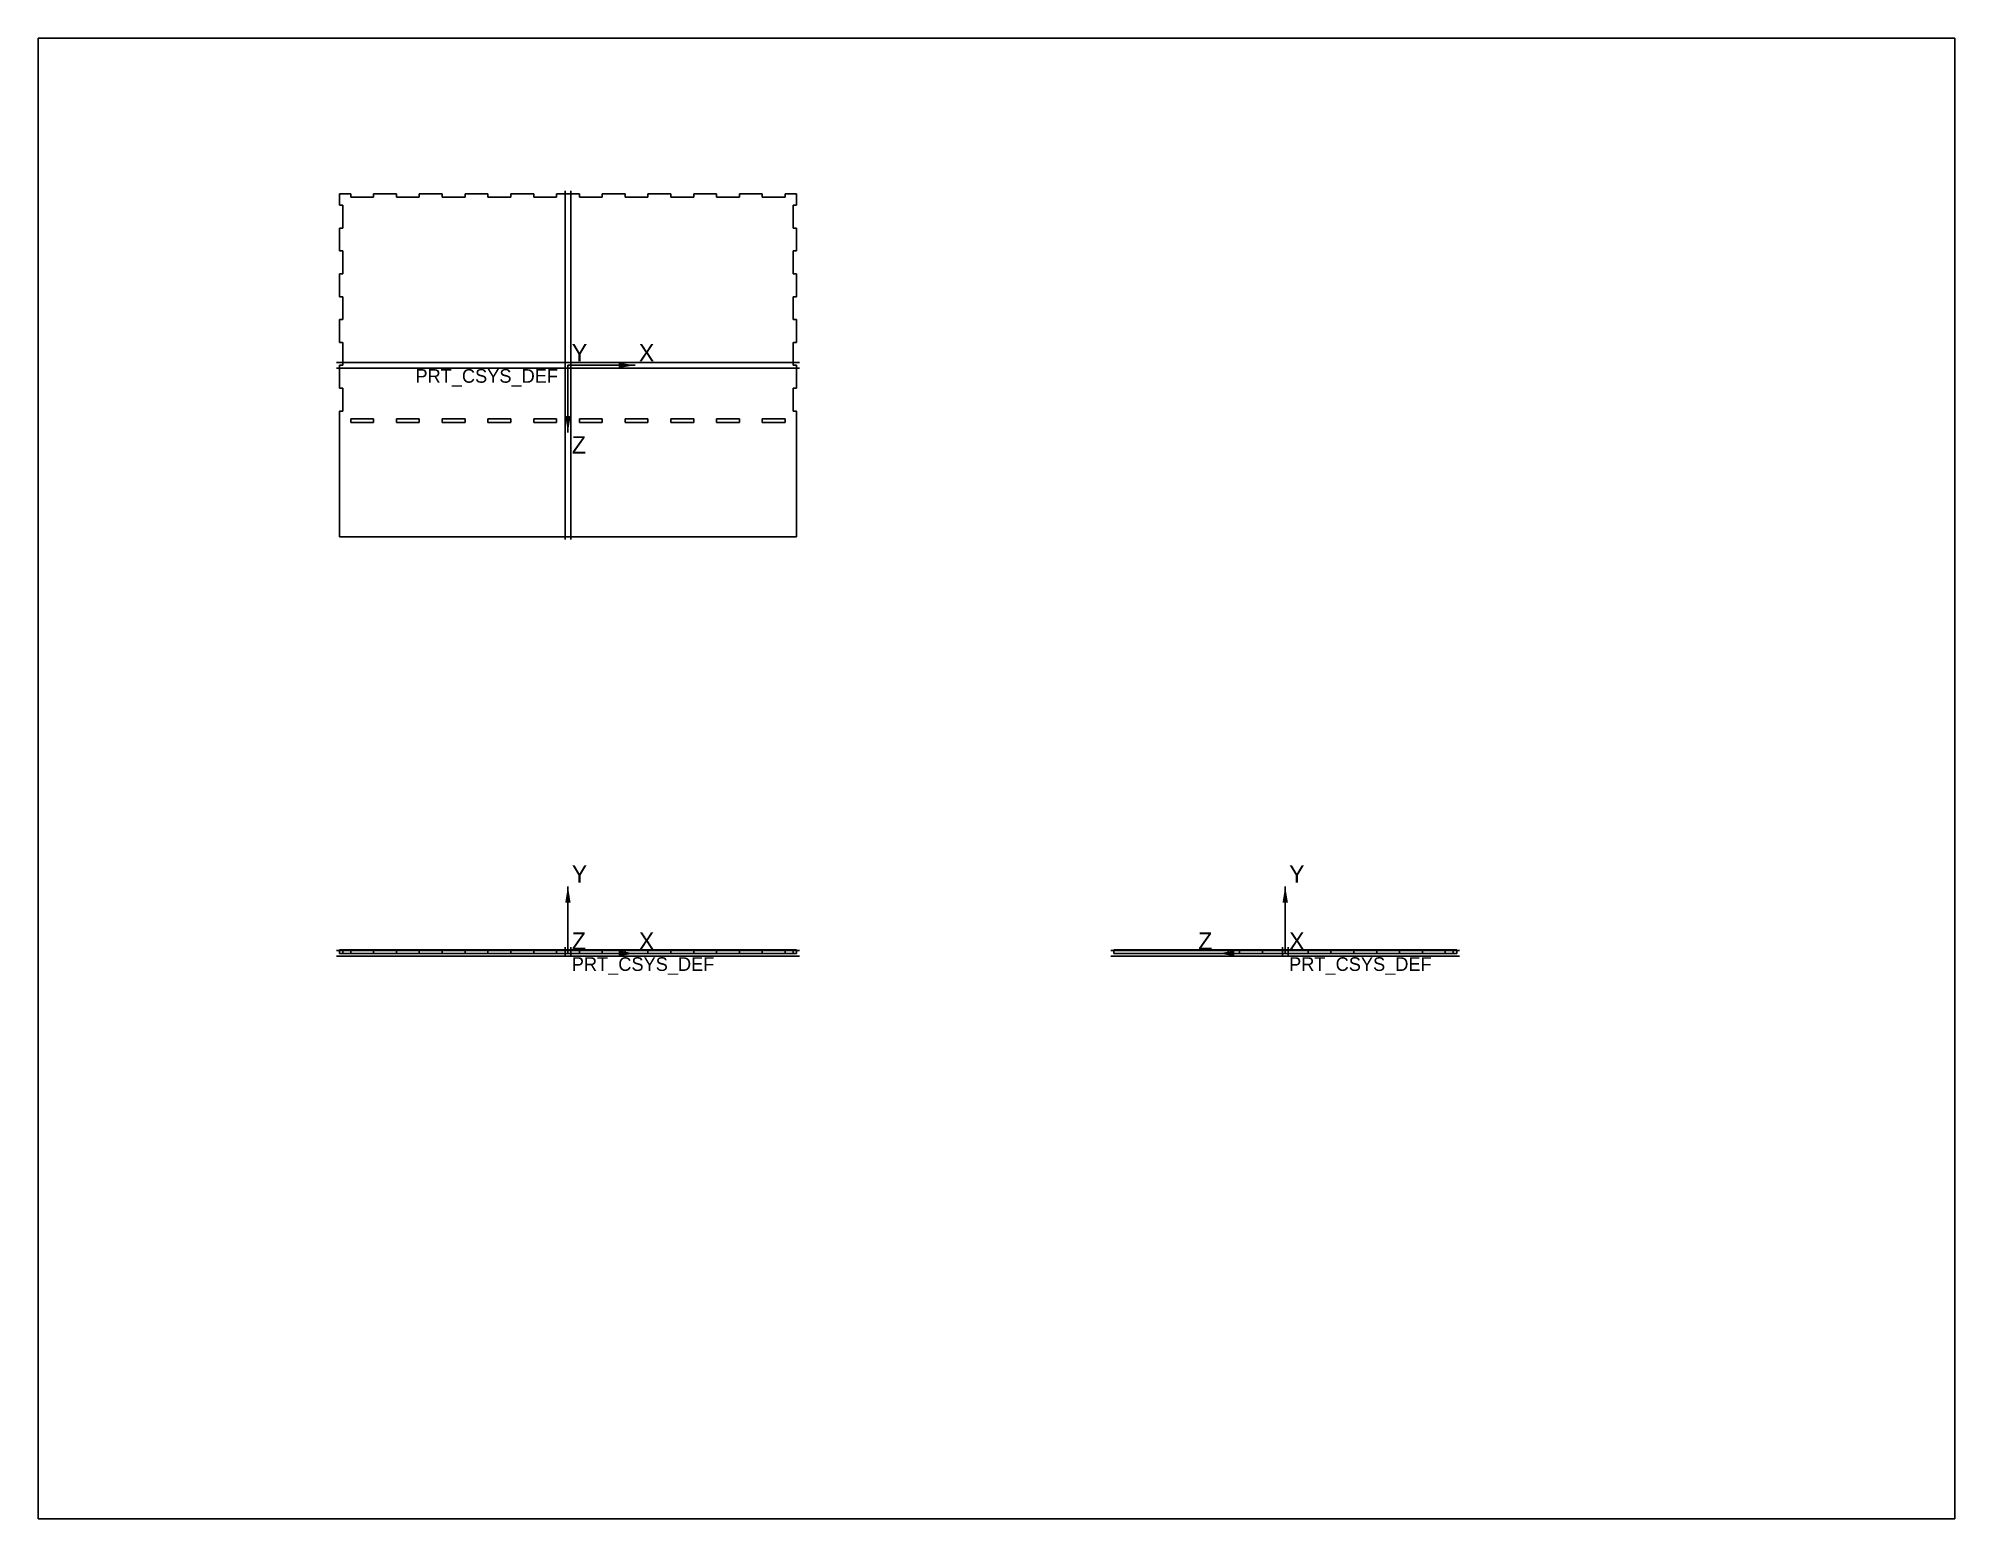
# Model space of a CAD drawing. Header units: inches. Extents: x 0 to 22, y 0 to 17.
import ezdxf

# ---------------------------------------------------------------- set-up
doc = ezdxf.new("R2010")
doc.units = ezdxf.units.IN
doc.header["$LTSCALE"] = 1.21
doc.header["$MEASUREMENT"] = 0
doc.linetypes.add('HIDDEN', pattern=[0.2, 0.1, -0.1])
doc.layers.get('0').update_dxf_attribs({"linetype": 'CONTINUOUS'})
for name, color, linetype in [('01___PRT_ALL_DTM_PLN', 7, 'CONTINUOUS'), ('05___PRT_ALL_DTM_CSYS', 7, 'CONTINUOUS'), ('DEFAULT_2', 8, 'HIDDEN')]:
    doc.layers.add(name, color=color, linetype=linetype)
doc.styles.get("Standard").update_dxf_attribs({"font": 'ar_wgl__.ttf'})

msp = doc.modelspace()

# ---------------------------------------------------------------- linework, layer by layer
at = {"color": 7, "linetype": 'CONTINUOUS'}
for p, q in [((0, 0), (0, 17)), ((0, 17), (22, 17)), ((22, 0), (22, 17)), ((3.456, 15.214), (3.456, 15.083)), ((3.587, 15.214), (3.456, 15.214)), ((3.587, 15.214), (3.587, 15.174)), ((3.849, 15.214), (3.849, 15.174)), ((4.112, 15.214), (3.849, 15.214)), ((4.112, 15.214), (4.112, 15.174)), ((4.374, 15.214), (4.374, 15.174)), ((4.637, 15.214), (4.374, 15.214)), ((4.637, 15.214), (4.637, 15.174)), ((4.899, 15.214), (4.899, 15.174)), ((5.162, 15.214), (4.899, 15.214)), ((5.162, 15.214), (5.162, 15.174)), ((5.424, 15.214), (5.424, 15.174)), ((5.687, 15.214), (5.424, 15.214)), ((5.687, 15.214), (5.687, 15.174)), ((5.949, 15.214), (5.949, 15.174)), ((6.211, 15.214), (5.949, 15.214)), ((6.211, 15.214), (6.211, 15.174)), ((6.474, 15.214), (6.474, 15.174)), ((6.736, 15.214), (6.474, 15.214)), ((6.736, 15.214), (6.736, 15.174)), ((6.999, 15.214), (6.999, 15.174)), ((7.261, 15.214), (6.999, 15.214)), ((7.261, 15.214), (7.261, 15.174)), ((7.524, 15.214), (7.524, 15.174)), ((7.786, 15.214), (7.524, 15.214)), ((7.786, 15.214), (7.786, 15.174)), ((8.049, 15.214), (8.049, 15.174)), ((8.311, 15.214), (8.049, 15.214)), ((8.311, 15.214), (8.311, 15.174)), ((8.705, 15.214), (8.574, 15.214)), ((8.574, 15.214), (8.574, 15.174)), ((8.705, 15.083), (8.705, 15.214)), ((3.456, 15.083), (3.495, 15.083)), ((3.495, 14.82), (3.495, 15.083)), ((3.849, 15.174), (3.587, 15.174)), ((4.374, 15.174), (4.112, 15.174)), ((4.899, 15.174), (4.637, 15.174)), ((5.424, 15.174), (5.162, 15.174)), ((5.949, 15.174), (5.687, 15.174)), ((6.474, 15.174), (6.211, 15.174)), ((6.999, 15.174), (6.736, 15.174)), ((7.524, 15.174), (7.261, 15.174)), ((8.049, 15.174), (7.786, 15.174)), ((8.574, 15.174), (8.311, 15.174)), ((8.705, 15.083), (8.666, 15.083)), ((8.666, 14.82), (8.666, 15.083)), ((3.456, 14.82), (3.456, 14.558)), ((3.456, 14.82), (3.495, 14.82)), ((8.705, 14.82), (8.666, 14.82)), ((8.705, 14.558), (8.705, 14.82)), ((3.456, 14.558), (3.495, 14.558)), ((3.495, 14.295), (3.495, 14.558)), ((8.705, 14.558), (8.666, 14.558)), ((8.666, 14.295), (8.666, 14.558)), ((3.456, 14.295), (3.456, 14.033)), ((3.456, 14.295), (3.495, 14.295)), ((8.705, 14.295), (8.666, 14.295)), ((8.705, 14.033), (8.705, 14.295)), ((3.456, 14.033), (3.495, 14.033)), ((3.495, 13.77), (3.495, 14.033)), ((8.705, 14.033), (8.666, 14.033)), ((8.666, 13.77), (8.666, 14.033)), ((3.456, 13.77), (3.456, 13.508)), ((3.456, 13.77), (3.495, 13.77)), ((8.705, 13.77), (8.666, 13.77)), ((8.705, 13.508), (8.705, 13.77)), ((3.456, 13.508), (3.495, 13.508)), ((3.495, 13.245), (3.495, 13.508)), ((8.705, 13.508), (8.666, 13.508)), ((8.666, 13.245), (8.666, 13.508)), ((3.456, 13.245), (3.456, 12.983)), ((3.456, 13.245), (3.495, 13.245)), ((8.705, 13.245), (8.666, 13.245)), ((8.705, 12.983), (8.705, 13.245)), ((3.456, 12.983), (3.495, 12.983)), ((3.495, 12.72), (3.495, 12.983)), ((8.705, 12.983), (8.666, 12.983)), ((8.666, 12.72), (8.666, 12.983)), ((3.456, 12.72), (3.456, 11.277)), ((3.456, 12.72), (3.495, 12.72)), ((3.587, 12.629), (3.587, 12.589)), ((3.849, 12.629), (3.587, 12.629)), ((3.587, 12.589), (3.849, 12.589)), ((3.849, 12.589), (3.849, 12.629)), ((4.112, 12.629), (4.112, 12.589)), ((4.374, 12.629), (4.112, 12.629)), ((4.112, 12.589), (4.374, 12.589)), ((4.374, 12.589), (4.374, 12.629)), ((4.637, 12.629), (4.637, 12.589)), ((4.899, 12.629), (4.637, 12.629)), ((4.637, 12.589), (4.899, 12.589)), ((4.899, 12.589), (4.899, 12.629)), ((5.162, 12.629), (5.162, 12.589)), ((5.424, 12.629), (5.162, 12.629)), ((5.162, 12.589), (5.424, 12.589)), ((5.424, 12.589), (5.424, 12.629)), ((5.949, 12.629), (5.687, 12.629)), ((5.687, 12.629), (5.687, 12.589)), ((5.687, 12.589), (5.949, 12.589)), ((5.949, 12.589), (5.949, 12.629)), ((6.474, 12.629), (6.211, 12.629)), ((6.211, 12.629), (6.211, 12.589)), ((6.211, 12.589), (6.474, 12.589)), ((6.474, 12.589), (6.474, 12.629)), ((6.999, 12.629), (6.736, 12.629)), ((6.736, 12.629), (6.736, 12.589)), ((6.736, 12.589), (6.999, 12.589)), ((6.999, 12.589), (6.999, 12.629)), ((7.524, 12.629), (7.261, 12.629)), ((7.261, 12.629), (7.261, 12.589)), ((7.261, 12.589), (7.524, 12.589)), ((7.524, 12.589), (7.524, 12.629)), ((8.049, 12.629), (7.786, 12.629)), ((7.786, 12.629), (7.786, 12.589)), ((7.786, 12.589), (8.049, 12.589)), ((8.049, 12.589), (8.049, 12.629)), ((8.574, 12.629), (8.311, 12.629)), ((8.311, 12.629), (8.311, 12.589)), ((8.311, 12.589), (8.574, 12.589)), ((8.574, 12.589), (8.574, 12.629)), ((8.705, 12.72), (8.666, 12.72)), ((8.705, 11.277), (8.705, 12.72)), ((3.456, 11.277), (8.705, 11.277)), ((3.456, 6.491), (3.456, 6.531)), ((3.456, 6.531), (8.705, 6.531)), ((3.456, 6.491), (8.705, 6.491)), ((8.705, 6.491), (8.705, 6.531)), ((12.346, 6.491), (12.346, 6.531)), ((12.346, 6.531), (16.283, 6.531)), ((12.346, 6.491), (16.283, 6.491)), ((13.79, 6.491), (13.79, 6.531)), ((14.052, 6.491), (14.052, 6.531)), ((14.315, 6.491), (14.315, 6.531)), ((14.577, 6.491), (14.577, 6.531)), ((14.84, 6.491), (14.84, 6.531)), ((15.102, 6.491), (15.102, 6.531)), ((15.365, 6.491), (15.365, 6.531)), ((15.627, 6.491), (15.627, 6.531)), ((15.89, 6.491), (15.89, 6.531)), ((16.152, 6.491), (16.152, 6.531)), ((16.283, 6.491), (16.283, 6.531)), ((0, 0), (22, 0))]:
    msp.add_line(p, q, dxfattribs=at)
at = {"layer": '01___PRT_ALL_DTM_PLN', "color": 9, "linetype": 'CONTINUOUS'}
for p, q in [((6.047, 15.247), (6.047, 11.244)), ((8.738, 13.278), (3.423, 13.278)), ((8.738, 6.458), (3.423, 6.458)), ((6.047, 6.564), (6.047, 6.459)), ((16.316, 6.458), (12.313, 6.458)), ((14.348, 6.564), (14.348, 6.459))]:
    msp.add_line(p, q, dxfattribs=at)
at = {"layer": '01___PRT_ALL_DTM_PLN', "color": 7, "linetype": 'CONTINUOUS'}
for p, q in [((6.113, 15.247), (6.113, 11.244)), ((8.738, 13.212), (3.423, 13.212)), ((8.738, 6.524), (3.423, 6.524)), ((6.113, 6.564), (6.113, 6.459)), ((16.316, 6.524), (12.313, 6.524)), ((14.282, 6.564), (14.282, 6.459))]:
    msp.add_line(p, q, dxfattribs=at)
at = {"layer": '05___PRT_ALL_DTM_CSYS', "color": 7, "linetype": 'CONTINUOUS', "true_color": 0xff3333}
for p, q in [((6.85, 13.245), (6.08, 13.245)), ((6.85, 6.491), (6.08, 6.491))]:
    msp.add_line(p, q, dxfattribs=at)
at = {"layer": '05___PRT_ALL_DTM_CSYS', "color": 7, "linetype": 'CONTINUOUS', "true_color": 0x33ffff}
for p, q in [((6.08, 12.475), (6.08, 13.245)), ((13.545, 6.491), (14.315, 6.491))]:
    msp.add_line(p, q, dxfattribs=at)
at = {"layer": '05___PRT_ALL_DTM_CSYS', "color": 7, "linetype": 'CONTINUOUS', "true_color": 0x33ff33}
for p, q in [((6.08, 7.261), (6.08, 6.491)), ((14.315, 7.261), (14.315, 6.491))]:
    msp.add_line(p, q, dxfattribs=at)
at = {"layer": '05___PRT_ALL_DTM_CSYS', "color": 7, "linetype": 'CONTINUOUS', "true_color": 0xff3333}
for points in [[(6.85, 13.245), (6.663, 13.214), (6.663, 13.277)], [(6.85, 6.491), (6.663, 6.46), (6.663, 6.523)]]:
    msp.add_solid(points, dxfattribs=at)
at = {"layer": '05___PRT_ALL_DTM_CSYS', "color": 7, "linetype": 'CONTINUOUS', "true_color": 0x33ffff}
for points in [[(6.08, 12.475), (6.049, 12.663), (6.111, 12.663)], [(13.545, 6.491), (13.732, 6.523), (13.732, 6.46)]]:
    msp.add_solid(points, dxfattribs=at)
at = {"layer": '05___PRT_ALL_DTM_CSYS', "color": 7, "linetype": 'CONTINUOUS', "true_color": 0x33ff33}
for points in [[(6.08, 7.261), (6.111, 7.074), (6.049, 7.074)], [(14.315, 7.261), (14.346, 7.074), (14.283, 7.074)]]:
    msp.add_solid(points, dxfattribs=at)
at = {"layer": 'DEFAULT_2', "color": 8, "linetype": 'HIDDEN'}
for p, q in [((3.495, 6.531), (3.495, 6.491)), ((3.587, 6.531), (3.587, 6.491)), ((3.849, 6.531), (3.849, 6.491)), ((4.112, 6.531), (4.112, 6.491)), ((4.374, 6.531), (4.374, 6.491)), ((4.637, 6.531), (4.637, 6.491)), ((4.899, 6.531), (4.899, 6.491)), ((5.162, 6.531), (5.162, 6.491)), ((5.424, 6.531), (5.424, 6.491)), ((5.687, 6.531), (5.687, 6.491)), ((5.949, 6.531), (5.949, 6.491)), ((6.211, 6.531), (6.211, 6.491)), ((6.474, 6.531), (6.474, 6.491)), ((6.736, 6.531), (6.736, 6.491)), ((6.999, 6.531), (6.999, 6.491)), ((7.261, 6.531), (7.261, 6.491)), ((7.524, 6.531), (7.524, 6.491)), ((7.786, 6.531), (7.786, 6.491)), ((8.049, 6.531), (8.049, 6.491)), ((8.311, 6.531), (8.311, 6.491)), ((8.574, 6.531), (8.574, 6.491)), ((8.666, 6.531), (8.666, 6.491)), ((13.659, 6.531), (13.659, 6.491)), ((13.698, 6.531), (13.698, 6.491)), ((16.244, 6.491), (16.244, 6.531))]:
    msp.add_line(p, q, dxfattribs=at)

# ---------------------------------------------------------------- texts
at = {"layer": '05___PRT_ALL_DTM_CSYS', "color": 7, "linetype": 'CONTINUOUS', "true_color": 0x33ff33, "char_height": 0.199, "width": 0.18484, "attachment_point": 1, "line_spacing_factor": 0.9}
for insert in [(6.124, 13.488), (6.124, 7.504), (14.359, 7.504)]:
    msp.add_mtext('Y', dxfattribs=dict(at, insert=insert))
at = {"layer": '05___PRT_ALL_DTM_CSYS', "color": 7, "linetype": 'CONTINUOUS', "true_color": 0xff3333, "char_height": 0.199, "width": 0.18484, "attachment_point": 1, "line_spacing_factor": 0.9}
for insert in [(6.894, 13.488), (6.894, 6.734), (14.359, 6.734)]:
    msp.add_mtext('X', dxfattribs=dict(at, insert=insert))
at = {"layer": '05___PRT_ALL_DTM_CSYS', "color": 7, "linetype": 'CONTINUOUS', "char_height": 0.15625, "width": 1.70713, "attachment_point": 1, "line_spacing_factor": 0.9}
for insert in [(4.329, 13.201), (6.124, 6.447), (14.359, 6.447)]:
    msp.add_mtext('PRT_CSYS_DEF', dxfattribs=dict(at, insert=insert))
at = {"layer": '05___PRT_ALL_DTM_CSYS', "color": 7, "linetype": 'CONTINUOUS', "true_color": 0x33ffff, "char_height": 0.199, "width": 0.16931, "attachment_point": 1, "line_spacing_factor": 0.9}
for insert in [(6.124, 12.431), (6.124, 6.734), (13.316, 6.734)]:
    msp.add_mtext('Z', dxfattribs=dict(at, insert=insert))

doc.saveas('drawing.dxf')
